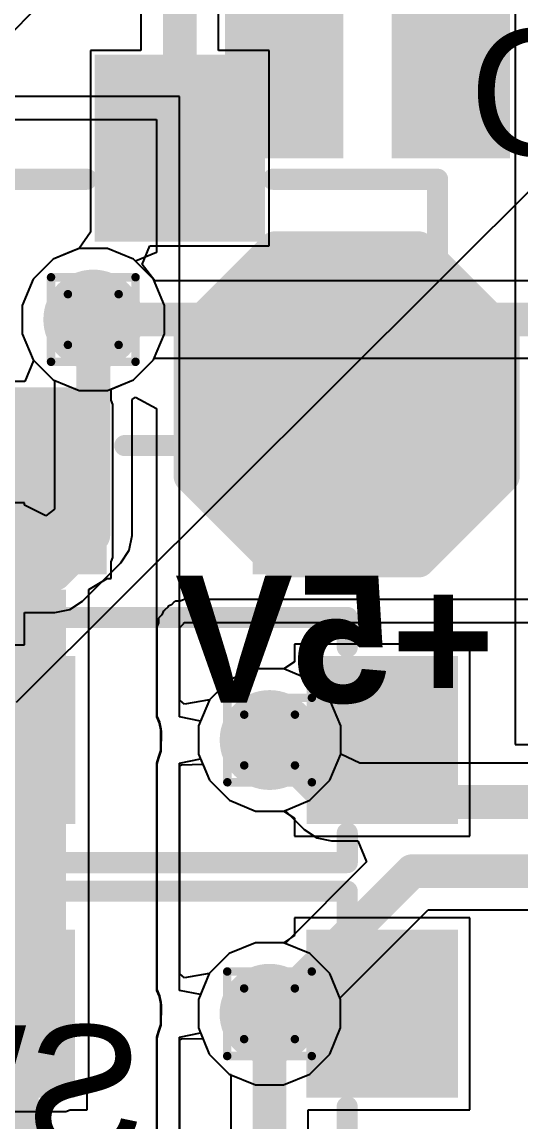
# Model space of a CAD drawing. Header units: inches. Extents: x -22 to 5433, y -13 to 5447.
# Drawn here: x -17.83 to -14.83, y 12.71 to 19.32 of the extents above; entities that cross this region are included whole.
import ezdxf

# ---------------------------------------------------------------- set-up
doc = ezdxf.new("R2010")
doc.units = ezdxf.units.IN
for name, color, linetype in [('Bottom Layer', 5, 'Continuous'), ('Bottom Overlay', 54, 'Continuous'), ('Bottom Paste', 16, 'Continuous'), ('Bottom Solder', 6, 'Continuous'), ('Drill Drawing', 1, 'Continuous'), ('Ground', 16, 'Continuous'), ('Power', 76, 'Continuous'), ('Top Layer', 1, 'Continuous'), ('Top Overlay', 2, 'Continuous'), ('Top Paste', 8, 'Continuous'), ('Top Solder', 216, 'Continuous'), ('Via Holes', 16, 'Continuous')]:
    doc.layers.add(name, color=color, linetype=linetype)
doc.styles.add('Arial', font='', dxfattribs={"height": 0.2})
doc.styles.add('Arial_Bold', font='', dxfattribs={"height": 0.2})
doc.styles.get('Arial').set_extended_font_data('Arial')
doc.styles.get('Arial_Bold').set_extended_font_data('Arial', bold=True)

msp = doc.modelspace()

# ---------------------------------------------------------------- hatches: boundary and pattern name
at = {"layer": 'Bottom Layer'}
for points in [[(-16.5054, 19.2979), (-15.9974, 19.2979), (-15.9974, 18.5989), (-16.5054, 18.5989)], [(-15.5044, 19.2979), (-14.9964, 19.2979), (-14.9964, 18.5989), (-15.5044, 18.5989)], [(-15.4953, 17.7812), (-16.2573, 17.7812), (-16.6383, 17.4002), (-16.6383, 16.6382), (-16.2573, 16.2572), (-15.4953, 16.2572), (-15.1143, 16.6382), (-15.1143, 17.4002)]]:
    msp.add_hatch(color=5, dxfattribs=at).paths.add_polyline_path(points)
h = msp.add_hatch(color=5, dxfattribs=at)
edge = h.paths.add_edge_path()
edge.add_arc((-17.399, 17.5291), 0.3, 0, 360)
h = msp.add_hatch(color=5, dxfattribs=at)
edge = h.paths.add_edge_path()
edge.add_arc((-16.3395, 15.0024), 0.3, 0, 360)
h = msp.add_hatch(color=5, dxfattribs=at)
edge = h.paths.add_edge_path()
edge.add_arc((-16.3402, 13.3574), 0.3, 0, 360)
at = {"layer": 'Bottom Paste'}
for points in [[(-16.5054, 19.2979), (-15.9974, 19.2979), (-15.9974, 18.5989), (-16.5054, 18.5989)], [(-15.5044, 19.2979), (-14.9964, 19.2979), (-14.9964, 18.5989), (-15.5044, 18.5989)], [(-15.4953, 17.7812), (-16.2573, 17.7812), (-16.6383, 17.4002), (-16.6383, 16.6382), (-16.2573, 16.2572), (-15.4953, 16.2572), (-15.1143, 16.6382), (-15.1143, 17.4002)]]:
    msp.add_hatch(color=16, dxfattribs=at).paths.add_polyline_path(points)
at = {"layer": 'Bottom Solder'}
for points in [[(-16.607, 19.3995), (-15.8958, 19.3995), (-15.8958, 18.4973), (-16.607, 18.4973)], [(-15.606, 19.3995), (-14.8948, 19.3995), (-14.8948, 18.4973), (-15.606, 18.4973)], [(-15.4445, 17.8828), (-16.3081, 17.8828), (-16.7399, 17.451), (-16.7399, 16.5874), (-16.3081, 16.1556), (-15.4445, 16.1556), (-15.0127, 16.5874), (-15.0127, 17.451)]]:
    msp.add_hatch(color=6, dxfattribs=at).paths.add_polyline_path(points)
at = {"layer": 'Ground'}
h = msp.add_hatch(color=16, dxfattribs=at)
edge = h.paths.add_edge_path()
edge.add_arc((-17.399, 17.5291), 0.3, 0, 360)
h = msp.add_hatch(color=16, dxfattribs=at)
edge = h.paths.add_edge_path()
edge.add_arc((-16.3395, 15.0024), 0.3, 0, 360)
h = msp.add_hatch(color=16, dxfattribs=at)
edge = h.paths.add_edge_path()
edge.add_arc((-16.3402, 13.3574), 0.3, 0, 360)
at = {"layer": 'Power'}
h = msp.add_hatch(color=76, dxfattribs=at)
edge = h.paths.add_edge_path()
edge.add_arc((-17.399, 17.5291), 0.3, 0, 360)
h = msp.add_hatch(color=76, dxfattribs=at)
edge = h.paths.add_edge_path()
edge.add_arc((-16.3395, 15.0024), 0.3, 0, 360)
h = msp.add_hatch(color=76, dxfattribs=at)
edge = h.paths.add_edge_path()
edge.add_arc((-16.3402, 13.3574), 0.3, 0, 360)
at = {"layer": 'Top Layer'}
for points in [[(-17.2895, 19.0192), (-16.4695, 19.0192), (-16.4695, 18.0992), (-17.2895, 18.0992)], [(-19.763, 16.0992), (-17.4195, 16.0992), (-17.4195, 17.0192), (-19.763, 17.0192)], [(-18.2395, 17.0192), (-17.4195, 17.0192), (-17.4195, 16.0992), (-18.2395, 16.0992)], [(-16.3395, 17.0192), (-15.5195, 17.0192), (-15.5195, 16.0992), (-16.3395, 16.0992)], [(-19.763, 15.0024), (-17.5632, 15.0024), (-17.5632, 15.9062), (-19.763, 15.9062)], [(-18.3625, 12.9074), (-17.5632, 12.9074), (-17.5632, 15.4524), (-18.3625, 15.4524)], [(-17.5625, 14.5524), (-18.3625, 14.5524), (-18.3625, 15.4524), (-17.5625, 15.4524)], [(-15.2625, 14.5524), (-16.0625, 14.5524), (-16.0625, 15.4524), (-15.2625, 15.4524)], [(-17.5632, 12.9074), (-18.3632, 12.9074), (-18.3632, 13.8074), (-17.5632, 13.8074)], [(-15.2632, 12.9074), (-16.0632, 12.9074), (-16.0632, 13.8074), (-15.2632, 13.8074)]]:
    msp.add_hatch(color=1, dxfattribs=at).paths.add_polyline_path(points)
h = msp.add_hatch(color=1, dxfattribs=at)
edge = h.paths.add_edge_path()
edge.add_arc((-17.399, 17.5291), 0.3, 0, 360)
h = msp.add_hatch(color=1, dxfattribs=at)
edge = h.paths.add_edge_path()
edge.add_arc((-16.3395, 15.0024), 0.3, 0, 360)
h = msp.add_hatch(color=1, dxfattribs=at)
edge = h.paths.add_edge_path()
edge.add_arc((-16.3402, 13.3574), 0.3, 0, 360)
at = {"layer": 'Top Overlay'}
for points in [[(-18.8195, 15.485), (-17.7273, 15.485), (-17.7273, 15.7898), (-18.8195, 15.7898)], [(-18.8195, 14.215), (-17.7273, 14.215), (-17.7273, 14.5198), (-18.8195, 14.5198)], [(-18.8195, 13.8388), (-17.7273, 13.8388), (-17.7273, 14.1436), (-18.8195, 14.1436)], [(-18.8195, 12.5688), (-17.7273, 12.5688), (-17.7273, 12.8736), (-18.8195, 12.8736)]]:
    msp.add_hatch(color=2, dxfattribs=at).paths.add_polyline_path(points)
at = {"layer": 'Top Paste'}
for points in [[(-17.2895, 19.0192), (-16.4695, 19.0192), (-16.4695, 18.0992), (-17.2895, 18.0992)], [(-18.2395, 17.0192), (-17.4195, 17.0192), (-17.4195, 16.0992), (-18.2395, 16.0992)], [(-16.3395, 17.0192), (-15.5195, 17.0192), (-15.5195, 16.0992), (-16.3395, 16.0992)], [(-17.5625, 14.5524), (-18.3625, 14.5524), (-18.3625, 15.4524), (-17.5625, 15.4524)], [(-15.2625, 14.5524), (-16.0625, 14.5524), (-16.0625, 15.4524), (-15.2625, 15.4524)], [(-17.5632, 12.9074), (-18.3632, 12.9074), (-18.3632, 13.8074), (-17.5632, 13.8074)], [(-15.2632, 12.9074), (-16.0632, 12.9074), (-16.0632, 13.8074), (-15.2632, 13.8074)]]:
    msp.add_hatch(color=8, dxfattribs=at).paths.add_polyline_path(points)
at = {"layer": 'Top Solder'}
for points in [[(-17.3911, 19.1208), (-16.3679, 19.1208), (-16.3679, 17.9976), (-17.3911, 17.9976)], [(-18.3411, 17.1208), (-17.3179, 17.1208), (-17.3179, 15.9976), (-18.3411, 15.9976)], [(-16.4411, 17.1208), (-15.4179, 17.1208), (-15.4179, 15.9976), (-16.4411, 15.9976)], [(-17.5075, 14.4974), (-18.4175, 14.4974), (-18.4175, 15.5074), (-17.5075, 15.5074)], [(-15.2075, 14.4974), (-16.1175, 14.4974), (-16.1175, 15.5074), (-15.2075, 15.5074)], [(-17.5082, 12.8524), (-18.4182, 12.8524), (-18.4182, 13.8624), (-17.5082, 13.8624)], [(-15.2082, 12.8524), (-16.1182, 12.8524), (-16.1182, 13.8624), (-15.2082, 13.8624)]]:
    msp.add_hatch(color=216, dxfattribs=at).paths.add_polyline_path(points)
at = {"layer": 'Via Holes'}
h = msp.add_hatch(color=7, dxfattribs=at)
edge = h.paths.add_edge_path()
edge.add_arc((-17.399, 17.5291), 0.15, 0, 360)
h = msp.add_hatch(color=7, dxfattribs=at)
edge = h.paths.add_edge_path()
edge.add_arc((-16.3395, 15.0024), 0.15, 0, 360)
h = msp.add_hatch(color=7, dxfattribs=at)
edge = h.paths.add_edge_path()
edge.add_arc((-16.3402, 13.3574), 0.15, 0, 360)

# ---------------------------------------------------------------- linework, layer by layer
at = {"layer": 'Bottom Layer'}
for p, q in [((-14.8649, 21.7644), (-14.8649, 14.9746)), ((-16.8816, 18.8688), (-21.0958, 18.8688)), ((-16.8816, 15.1414), (-16.8816, 18.8688)), ((-19.3615, 18.7314), (-17.0191, 18.7314)), ((-17.0191, 18.7314), (-17.0191, 17.9327)), ((-17.4839, 17.9561), (-17.6409, 17.8911)), ((-17.3141, 17.9561), (-17.4839, 17.9561)), ((-17.1571, 17.8911), (-17.3141, 17.9561)), ((-17.0191, 17.9327), (-17.1461, 17.8801)), ((-17.6409, 17.8911), (-17.761, 17.771)), ((-17.1461, 17.8801), (-17.1571, 17.8911)), ((-17.761, 17.771), (-17.826, 17.6141)), ((-17.826, 17.6141), (-17.826, 17.4442)), ((-17.826, 17.4442), (-17.761, 17.2873)), ((-17.761, 17.2873), (-17.6409, 17.1672)), ((-17.6409, 17.1672), (-17.6321, 17.1635)), ((-17.6321, 17.1635), (-17.6321, 16.3894)), ((-17.1659, 17.049), (-17.1461, 17.0622)), ((-17.1461, 17.0622), (-17.0191, 16.9944)), ((-17.1659, 16.2322), (-17.1659, 17.049)), ((-17.0191, 16.9944), (-17.0191, 15.1414)), ((-17.8117, 16.4287), (-19.8657, 16.4287)), ((-17.8117, 16.4135), (-17.8117, 16.4287)), ((-17.6847, 16.35), (-17.8117, 16.4135)), ((-17.6321, 16.3894), (-17.6847, 16.35)), ((-17.1837, 16.1431), (-17.1659, 16.2322)), ((-17.2342, 16.0674), (-17.1837, 16.1431)), ((-17.4648, 15.8369), (-17.2342, 16.0674)), ((-17.5404, 15.7863), (-17.4648, 15.8369)), ((-17.8117, 15.5747), (-17.8117, 15.7686)), ((-17.8117, 15.7686), (-17.6296, 15.7686)), ((-17.6296, 15.7686), (-17.5404, 15.7863)), ((-19.8657, 15.5747), (-17.8117, 15.5747)), ((-16.4245, 15.4294), (-16.5814, 15.3644)), ((-16.2546, 15.4294), (-16.4245, 15.4294)), ((-16.0977, 15.3644), (-16.2546, 15.4294)), ((-16.5814, 15.3644), (-16.7015, 15.2443)), ((-15.9775, 15.2443), (-16.0977, 15.3644)), ((-16.7015, 15.2443), (-16.7546, 15.1162)), ((-15.9125, 15.0874), (-15.9775, 15.2443)), ((-17.0191, 15.1414), (-17.0037, 15.1044)), ((-16.7546, 15.1162), (-16.8816, 15.1414)), ((-17.0037, 15.1044), (-16.9959, 15.0651)), ((-15.9125, 14.9175), (-15.9125, 15.0874)), ((-16.9959, 15.0651), (-16.9957, 15.064)), ((-16.9957, 15.0578), (-16.9959, 14.9398)), ((-16.9957, 15.064), (-16.9957, 15.0578)), ((-16.9959, 14.9398), (-17.0087, 14.8978)), ((-14.8649, 14.9746), (-12.9728, 14.9746)), ((-17.0087, 14.8978), (-17.0191, 14.8634)), ((-16.8816, 14.8634), (-16.7546, 14.8887)), ((-16.7546, 14.8887), (-16.7015, 14.7606)), ((-15.9775, 14.7606), (-15.9125, 14.9175)), ((-17.0191, 14.8634), (-17.0191, 14.8243)), ((-17.0191, 14.8243), (-17.0191, 13.498)), ((-16.8816, 13.498), (-16.8816, 14.8634)), ((-16.7015, 14.7606), (-16.5814, 14.6404)), ((-16.0977, 14.6404), (-15.9775, 14.7606)), ((-16.5814, 14.6404), (-16.4245, 14.5754)), ((-16.2546, 14.5754), (-16.0977, 14.6404)), ((-16.4245, 14.5754), (-16.2546, 14.5754)), ((-16.4251, 13.7844), (-16.5821, 13.7194)), ((-16.2553, 13.7844), (-16.4251, 13.7844)), ((-16.0983, 13.7194), (-16.2553, 13.7844)), ((-16.5821, 13.7194), (-16.7022, 13.5993)), ((-15.9782, 13.5993), (-16.0983, 13.7194)), ((-16.7022, 13.5993), (-16.7546, 13.4727)), ((-15.9132, 13.4423), (-15.9782, 13.5993)), ((-17.0191, 13.498), (-17.0037, 13.4609)), ((-16.7546, 13.4727), (-16.8816, 13.498)), ((-17.0037, 13.4609), (-16.9959, 13.4216)), ((-16.9959, 13.4216), (-16.9942, 13.4109)), ((-15.9132, 13.2724), (-15.9132, 13.4423)), ((-16.9942, 13.4109), (-16.9959, 13.2931)), ((-16.9959, 13.2931), (-17.0086, 13.2513)), ((-17.0086, 13.2513), (-17.0191, 13.2168)), ((-16.8816, 13.2168), (-16.7546, 13.242)), ((-16.7546, 13.242), (-16.7022, 13.1155)), ((-15.9782, 13.1155), (-15.9132, 13.2724)), ((-17.0191, 13.2168), (-17.0191, 13.1776)), ((-17.0191, 13.1776), (-17.0191, 12.5885)), ((-16.8816, 12.5885), (-16.8816, 13.2168)), ((-16.7022, 13.1155), (-16.5821, 12.9954)), ((-16.0983, 12.9954), (-15.9782, 13.1155)), ((-16.5821, 12.9954), (-16.4251, 12.9304)), ((-16.2553, 12.9304), (-16.0983, 12.9954)), ((-16.4251, 12.9304), (-16.2553, 12.9304))]:
    msp.add_line(p, q, dxfattribs=at)
for points in [[(-17.399, 16.2322, 0.2032, 0.2032, 0), (-17.399, 17.5291, 0.2032, 0.2032, 0)], [(-17.6296, 16.0017, 0.2032, 0.2032, 0), (-17.399, 16.2322, 0.2032, 0.2032, 0)], [(-18.8387, 16.0017, 0.2032, 0.2032, 0), (-17.6296, 16.0017, 0.2032, 0.2032, 0)]]:
    msp.add_lwpolyline(points, format="xyseb", dxfattribs=at)
for points in [[(-17.4498, 17.5291, 0.1016, 0.1016, 1), (-17.3482, 17.5291, 0.1016, 0.1016, 1)], [(-17.4498, 16.2322, 0.1016, 0.1016, 1), (-17.3482, 16.2322, 0.1016, 0.1016, 1)], [(-17.4498, 16.2322, 0.1016, 0.1016, 1), (-17.3482, 16.2322, 0.1016, 0.1016, 1)], [(-17.6804, 16.0017, 0.1016, 0.1016, 1), (-17.5788, 16.0017, 0.1016, 0.1016, 1)], [(-17.6804, 16.0017, 0.1016, 0.1016, 1), (-17.5788, 16.0017, 0.1016, 0.1016, 1)]]:
    msp.add_lwpolyline(points, format="xyseb", close=True, dxfattribs=at)
at = {"layer": 'Bottom Overlay'}
for points in [[(-16.8161, 17.451, 0.2, 0.2, 0), (-16.3081, 17.959, 0.2, 0.2, 0)], [(-16.3081, 17.959, 0.2, 0.2, 0), (-15.4445, 17.959, 0.2, 0.2, 0)], [(-15.4445, 17.959, 0.2, 0.2, 0), (-14.9365, 17.451, 0.2, 0.2, 0)], [(-16.8161, 16.5874, 0.2, 0.2, 0), (-16.8161, 17.451, 0.2, 0.2, 0)], [(-14.9365, 16.5874, 0.2, 0.2, 0), (-14.9365, 17.451, 0.2, 0.2, 0)], [(-16.8161, 16.5874, 0.2, 0.2, 0), (-16.3081, 16.0794, 0.2, 0.2, 0)], [(-15.4445, 16.0794, 0.2, 0.2, 0), (-14.9365, 16.5874, 0.2, 0.2, 0)], [(-16.3081, 16.0794, 0.2, 0.2, 0), (-15.4445, 16.0794, 0.2, 0.2, 0)]]:
    msp.add_lwpolyline(points, format="xyseb", dxfattribs=at)
for points in [[(-16.3581, 17.959, 0.1, 0.1, 1), (-16.2581, 17.959, 0.1, 0.1, 1)], [(-16.3581, 17.959, 0.1, 0.1, 1), (-16.2581, 17.959, 0.1, 0.1, 1)], [(-15.4945, 17.959, 0.1, 0.1, 1), (-15.3945, 17.959, 0.1, 0.1, 1)], [(-15.4945, 17.959, 0.1, 0.1, 1), (-15.3945, 17.959, 0.1, 0.1, 1)], [(-16.8661, 17.451, 0.1, 0.1, 1), (-16.7661, 17.451, 0.1, 0.1, 1)], [(-16.8661, 17.451, 0.1, 0.1, 1), (-16.7661, 17.451, 0.1, 0.1, 1)], [(-14.9865, 17.451, 0.1, 0.1, 1), (-14.8865, 17.451, 0.1, 0.1, 1)], [(-14.9865, 17.451, 0.1, 0.1, 1), (-14.8865, 17.451, 0.1, 0.1, 1)], [(-16.8661, 16.5874, 0.1, 0.1, 1), (-16.7661, 16.5874, 0.1, 0.1, 1)], [(-16.8661, 16.5874, 0.1, 0.1, 1), (-16.7661, 16.5874, 0.1, 0.1, 1)], [(-14.9865, 16.5874, 0.1, 0.1, 1), (-14.8865, 16.5874, 0.1, 0.1, 1)], [(-14.9865, 16.5874, 0.1, 0.1, 1), (-14.8865, 16.5874, 0.1, 0.1, 1)], [(-16.3581, 16.0794, 0.1, 0.1, 1), (-16.2581, 16.0794, 0.1, 0.1, 1)], [(-16.3581, 16.0794, 0.1, 0.1, 1), (-16.2581, 16.0794, 0.1, 0.1, 1)], [(-15.4945, 16.0794, 0.1, 0.1, 1), (-15.3945, 16.0794, 0.1, 0.1, 1)], [(-15.4945, 16.0794, 0.1, 0.1, 1), (-15.3945, 16.0794, 0.1, 0.1, 1)]]:
    msp.add_lwpolyline(points, format="xyseb", close=True, dxfattribs=at)
at = {"layer": 'Bottom Solder'}
for p in [(-19.4386, 17.7117), (-17.861, 15.2294)]:
    msp.add_line(p, (5432.8521, 5447.4931), dxfattribs=at)
at = {"layer": 'Drill Drawing'}
for points in [[(-17.653, 17.7831, 0.0508, 0.0508, 0), (-17.145, 17.7831, 0.0508, 0.0508, 0)], [(-17.653, 17.2751, 0.0508, 0.0508, 0), (-17.653, 17.7831, 0.0508, 0.0508, 0)], [(-17.145, 17.2751, 0.0508, 0.0508, 0), (-17.145, 17.7831, 0.0508, 0.0508, 0)], [(-17.5514, 17.6815, 0.0508, 0.0508, 0), (-17.2466, 17.6815, 0.0508, 0.0508, 0)], [(-17.5514, 17.3767, 0.0508, 0.0508, 0), (-17.5514, 17.6815, 0.0508, 0.0508, 0)], [(-17.2466, 17.3767, 0.0508, 0.0508, 0), (-17.2466, 17.6815, 0.0508, 0.0508, 0)], [(-17.5514, 17.3767, 0.0508, 0.0508, 0), (-17.2466, 17.3767, 0.0508, 0.0508, 0)], [(-17.653, 17.2751, 0.0508, 0.0508, 0), (-17.145, 17.2751, 0.0508, 0.0508, 0)], [(-16.5935, 15.2564, 0.0508, 0.0508, 0), (-16.0855, 15.2564, 0.0508, 0.0508, 0)], [(-16.5935, 14.7484, 0.0508, 0.0508, 0), (-16.5935, 15.2564, 0.0508, 0.0508, 0)], [(-16.0855, 14.7484, 0.0508, 0.0508, 0), (-16.0855, 15.2564, 0.0508, 0.0508, 0)], [(-16.4919, 15.1548, 0.0508, 0.0508, 0), (-16.1871, 15.1548, 0.0508, 0.0508, 0)], [(-16.4919, 14.85, 0.0508, 0.0508, 0), (-16.4919, 15.1548, 0.0508, 0.0508, 0)], [(-16.1871, 14.85, 0.0508, 0.0508, 0), (-16.1871, 15.1548, 0.0508, 0.0508, 0)], [(-16.4919, 14.85, 0.0508, 0.0508, 0), (-16.1871, 14.85, 0.0508, 0.0508, 0)], [(-16.5935, 14.7484, 0.0508, 0.0508, 0), (-16.0855, 14.7484, 0.0508, 0.0508, 0)], [(-16.5942, 13.6114, 0.0508, 0.0508, 0), (-16.0862, 13.6114, 0.0508, 0.0508, 0)], [(-16.5942, 13.1034, 0.0508, 0.0508, 0), (-16.5942, 13.6114, 0.0508, 0.0508, 0)], [(-16.0862, 13.1034, 0.0508, 0.0508, 0), (-16.0862, 13.6114, 0.0508, 0.0508, 0)], [(-16.4926, 13.5098, 0.0508, 0.0508, 0), (-16.1878, 13.5098, 0.0508, 0.0508, 0)], [(-16.4926, 13.205, 0.0508, 0.0508, 0), (-16.4926, 13.5098, 0.0508, 0.0508, 0)], [(-16.1878, 13.205, 0.0508, 0.0508, 0), (-16.1878, 13.5098, 0.0508, 0.0508, 0)], [(-16.4926, 13.205, 0.0508, 0.0508, 0), (-16.1878, 13.205, 0.0508, 0.0508, 0)], [(-16.5942, 13.1034, 0.0508, 0.0508, 0), (-16.0862, 13.1034, 0.0508, 0.0508, 0)]]:
    msp.add_lwpolyline(points, format="xyseb", dxfattribs=at)
for points in [[(-17.6657, 17.7831, 0.0254, 0.0254, 1), (-17.6403, 17.7831, 0.0254, 0.0254, 1)], [(-17.6657, 17.7831, 0.0254, 0.0254, 1), (-17.6403, 17.7831, 0.0254, 0.0254, 1)], [(-17.1577, 17.7831, 0.0254, 0.0254, 1), (-17.1323, 17.7831, 0.0254, 0.0254, 1)], [(-17.1577, 17.7831, 0.0254, 0.0254, 1), (-17.1323, 17.7831, 0.0254, 0.0254, 1)], [(-17.5641, 17.6815, 0.0254, 0.0254, 1), (-17.5387, 17.6815, 0.0254, 0.0254, 1)], [(-17.5641, 17.6815, 0.0254, 0.0254, 1), (-17.5387, 17.6815, 0.0254, 0.0254, 1)], [(-17.2593, 17.6815, 0.0254, 0.0254, 1), (-17.2339, 17.6815, 0.0254, 0.0254, 1)], [(-17.2593, 17.6815, 0.0254, 0.0254, 1), (-17.2339, 17.6815, 0.0254, 0.0254, 1)], [(-17.5641, 17.3767, 0.0254, 0.0254, 1), (-17.5387, 17.3767, 0.0254, 0.0254, 1)], [(-17.5641, 17.3767, 0.0254, 0.0254, 1), (-17.5387, 17.3767, 0.0254, 0.0254, 1)], [(-17.2593, 17.3767, 0.0254, 0.0254, 1), (-17.2339, 17.3767, 0.0254, 0.0254, 1)], [(-17.2593, 17.3767, 0.0254, 0.0254, 1), (-17.2339, 17.3767, 0.0254, 0.0254, 1)], [(-17.6657, 17.2751, 0.0254, 0.0254, 1), (-17.6403, 17.2751, 0.0254, 0.0254, 1)], [(-17.6657, 17.2751, 0.0254, 0.0254, 1), (-17.6403, 17.2751, 0.0254, 0.0254, 1)], [(-17.1577, 17.2751, 0.0254, 0.0254, 1), (-17.1323, 17.2751, 0.0254, 0.0254, 1)], [(-17.1577, 17.2751, 0.0254, 0.0254, 1), (-17.1323, 17.2751, 0.0254, 0.0254, 1)], [(-16.6062, 15.2564, 0.0254, 0.0254, 1), (-16.5808, 15.2564, 0.0254, 0.0254, 1)], [(-16.6062, 15.2564, 0.0254, 0.0254, 1), (-16.5808, 15.2564, 0.0254, 0.0254, 1)], [(-16.0982, 15.2564, 0.0254, 0.0254, 1), (-16.0728, 15.2564, 0.0254, 0.0254, 1)], [(-16.0982, 15.2564, 0.0254, 0.0254, 1), (-16.0728, 15.2564, 0.0254, 0.0254, 1)], [(-16.5046, 15.1548, 0.0254, 0.0254, 1), (-16.4792, 15.1548, 0.0254, 0.0254, 1)], [(-16.5046, 15.1548, 0.0254, 0.0254, 1), (-16.4792, 15.1548, 0.0254, 0.0254, 1)], [(-16.1998, 15.1548, 0.0254, 0.0254, 1), (-16.1744, 15.1548, 0.0254, 0.0254, 1)], [(-16.1998, 15.1548, 0.0254, 0.0254, 1), (-16.1744, 15.1548, 0.0254, 0.0254, 1)], [(-16.5046, 14.85, 0.0254, 0.0254, 1), (-16.4792, 14.85, 0.0254, 0.0254, 1)], [(-16.5046, 14.85, 0.0254, 0.0254, 1), (-16.4792, 14.85, 0.0254, 0.0254, 1)], [(-16.1998, 14.85, 0.0254, 0.0254, 1), (-16.1744, 14.85, 0.0254, 0.0254, 1)], [(-16.1998, 14.85, 0.0254, 0.0254, 1), (-16.1744, 14.85, 0.0254, 0.0254, 1)], [(-16.6062, 14.7484, 0.0254, 0.0254, 1), (-16.5808, 14.7484, 0.0254, 0.0254, 1)], [(-16.6062, 14.7484, 0.0254, 0.0254, 1), (-16.5808, 14.7484, 0.0254, 0.0254, 1)], [(-16.0982, 14.7484, 0.0254, 0.0254, 1), (-16.0728, 14.7484, 0.0254, 0.0254, 1)], [(-16.0982, 14.7484, 0.0254, 0.0254, 1), (-16.0728, 14.7484, 0.0254, 0.0254, 1)], [(-16.6069, 13.6114, 0.0254, 0.0254, 1), (-16.5815, 13.6114, 0.0254, 0.0254, 1)], [(-16.6069, 13.6114, 0.0254, 0.0254, 1), (-16.5815, 13.6114, 0.0254, 0.0254, 1)], [(-16.0989, 13.6114, 0.0254, 0.0254, 1), (-16.0735, 13.6114, 0.0254, 0.0254, 1)], [(-16.0989, 13.6114, 0.0254, 0.0254, 1), (-16.0735, 13.6114, 0.0254, 0.0254, 1)], [(-16.5053, 13.5098, 0.0254, 0.0254, 1), (-16.4799, 13.5098, 0.0254, 0.0254, 1)], [(-16.5053, 13.5098, 0.0254, 0.0254, 1), (-16.4799, 13.5098, 0.0254, 0.0254, 1)], [(-16.2005, 13.5098, 0.0254, 0.0254, 1), (-16.1751, 13.5098, 0.0254, 0.0254, 1)], [(-16.2005, 13.5098, 0.0254, 0.0254, 1), (-16.1751, 13.5098, 0.0254, 0.0254, 1)], [(-16.5053, 13.205, 0.0254, 0.0254, 1), (-16.4799, 13.205, 0.0254, 0.0254, 1)], [(-16.5053, 13.205, 0.0254, 0.0254, 1), (-16.4799, 13.205, 0.0254, 0.0254, 1)], [(-16.2005, 13.205, 0.0254, 0.0254, 1), (-16.1751, 13.205, 0.0254, 0.0254, 1)], [(-16.2005, 13.205, 0.0254, 0.0254, 1), (-16.1751, 13.205, 0.0254, 0.0254, 1)], [(-16.6069, 13.1034, 0.0254, 0.0254, 1), (-16.5815, 13.1034, 0.0254, 0.0254, 1)], [(-16.6069, 13.1034, 0.0254, 0.0254, 1), (-16.5815, 13.1034, 0.0254, 0.0254, 1)], [(-16.0989, 13.1034, 0.0254, 0.0254, 1), (-16.0735, 13.1034, 0.0254, 0.0254, 1)], [(-16.0989, 13.1034, 0.0254, 0.0254, 1), (-16.0735, 13.1034, 0.0254, 0.0254, 1)]]:
    msp.add_lwpolyline(points, format="xyseb", close=True, dxfattribs=at)
at = {"layer": 'Ground'}
for p, q in [((-17.4839, 17.9561), (-17.6409, 17.8911)), ((-17.3141, 17.9561), (-17.4839, 17.9561)), ((-17.1571, 17.8911), (-17.3141, 17.9561)), ((-17.6409, 17.8911), (-17.761, 17.771)), ((-17.037, 17.771), (-17.1571, 17.8911)), ((-17.761, 17.771), (-17.826, 17.6141)), ((-16.972, 17.6141), (-17.037, 17.771)), ((-17.826, 17.6141), (-17.826, 17.4442)), ((-16.972, 17.4442), (-16.972, 17.6141)), ((-17.826, 17.4442), (-17.761, 17.2873)), ((-17.037, 17.2873), (-16.972, 17.4442)), ((-17.761, 17.2873), (-17.6409, 17.1672)), ((-17.1571, 17.1672), (-17.037, 17.2873)), ((-17.6409, 17.1672), (-17.4839, 17.1022)), ((-17.3141, 17.1022), (-17.1571, 17.1672)), ((-17.4839, 17.1022), (-17.3141, 17.1022)), ((-16.4245, 15.4294), (-16.5814, 15.3644)), ((-16.2546, 15.4294), (-16.4245, 15.4294)), ((-16.0977, 15.3644), (-16.2546, 15.4294)), ((-16.5814, 15.3644), (-16.7015, 15.2443)), ((-15.9775, 15.2443), (-16.0977, 15.3644)), ((-16.7015, 15.2443), (-16.7665, 15.0874)), ((-15.9125, 15.0874), (-15.9775, 15.2443)), ((-16.7665, 15.0874), (-16.7665, 14.9175)), ((-15.9125, 14.9175), (-15.9125, 15.0874)), ((-16.7665, 14.9175), (-16.7015, 14.7606)), ((-15.7974, 14.8635), (-15.9125, 14.9175)), ((-11.3675, 14.8635), (-15.7974, 14.8635)), ((-16.7015, 14.7606), (-16.5814, 14.6404)), ((-16.5814, 14.6404), (-16.4245, 14.5754)), ((-16.4245, 14.5754), (-16.2546, 14.5754)), ((-16.2546, 14.5754), (-16.2458, 14.5791)), ((-16.2458, 14.5791), (-16.1323, 14.4656)), ((-16.1323, 14.4656), (-16.0567, 14.4151)), ((-16.0567, 14.4151), (-15.9675, 14.3973)), ((-15.9675, 14.3973), (-15.8095, 14.3973)), ((-15.8095, 14.3973), (-15.7569, 14.2703)), ((-15.7569, 14.2703), (-16.2465, 13.7807)), ((-15.9168, 13.4511), (-15.3869, 13.9811)), ((-15.3869, 13.9811), (-10.673, 13.9811)), ((-16.4251, 13.7844), (-16.5821, 13.7194)), ((-16.2553, 13.7844), (-16.4251, 13.7844)), ((-16.2465, 13.7807), (-16.2553, 13.7844)), ((-16.5821, 13.7194), (-16.7022, 13.5993)), ((-16.7022, 13.5993), (-16.7672, 13.4423)), ((-16.7672, 13.4423), (-16.7672, 13.2724)), ((-15.9132, 13.4423), (-15.9168, 13.4511)), ((-15.9132, 13.2724), (-15.9132, 13.4423)), ((-16.7672, 13.2724), (-16.7022, 13.1155)), ((-15.9782, 13.1155), (-15.9132, 13.2724)), ((-16.7022, 13.1155), (-16.5821, 12.9954)), ((-16.0983, 12.9954), (-15.9782, 13.1155)), ((-16.5821, 12.9954), (-16.4251, 12.9304)), ((-16.2553, 12.9304), (-16.0983, 12.9954)), ((-16.4251, 12.9304), (-16.2553, 12.9304))]:
    msp.add_line(p, q, dxfattribs=at)
for points in [[(-16.3395, 15.0024, 0.2032, 0.2032, 0), (-15.9675, 14.6304, 0.2032, 0.2032, 0)], [(-15.9675, 14.6304, 0.2032, 0.2032, 0), (-11.2709, 14.6304, 0.2032, 0.2032, 0)], [(-16.3402, 13.3574, 0.2032, 0.2032, 0), (-15.4834, 14.2141, 0.2032, 0.2032, 0)], [(-15.4834, 14.2141, 0.2032, 0.2032, 0), (-10.673, 14.2141, 0.2032, 0.2032, 0)]]:
    msp.add_lwpolyline(points, format="xyseb", dxfattribs=at)
for points in [[(-16.3903, 15.0024, 0.1016, 0.1016, 1), (-16.2887, 15.0024, 0.1016, 0.1016, 1)], [(-16.0183, 14.6304, 0.1016, 0.1016, 1), (-15.9167, 14.6304, 0.1016, 0.1016, 1)], [(-16.0183, 14.6304, 0.1016, 0.1016, 1), (-15.9167, 14.6304, 0.1016, 0.1016, 1)], [(-15.5342, 14.2141, 0.1016, 0.1016, 1), (-15.4326, 14.2141, 0.1016, 0.1016, 1)], [(-15.5342, 14.2141, 0.1016, 0.1016, 1), (-15.4326, 14.2141, 0.1016, 0.1016, 1)], [(-16.391, 13.3574, 0.1016, 0.1016, 1), (-16.2894, 13.3574, 0.1016, 0.1016, 1)]]:
    msp.add_lwpolyline(points, format="xyseb", close=True, dxfattribs=at)
at = {"layer": 'Power'}
for p, q in [((-17.4839, 17.9561), (-17.6409, 17.8911)), ((-17.3141, 17.9561), (-17.4839, 17.9561)), ((-17.1571, 17.8911), (-17.3141, 17.9561)), ((-17.6409, 17.8911), (-17.761, 17.771)), ((-17.037, 17.771), (-17.1571, 17.8911)), ((-17.761, 17.771), (-17.826, 17.6141)), ((-16.972, 17.6141), (-17.037, 17.771)), ((-17.826, 17.6141), (-17.826, 17.4442)), ((-16.972, 17.4442), (-16.972, 17.6141)), ((-17.826, 17.4442), (-17.761, 17.2873)), ((-17.037, 17.2873), (-16.972, 17.4442)), ((-17.761, 17.2873), (-17.6409, 17.1672)), ((-17.1571, 17.1672), (-17.037, 17.2873)), ((-17.6409, 17.1672), (-17.4839, 17.1022)), ((-17.3141, 17.1022), (-17.1571, 17.1672)), ((-17.4839, 17.1022), (-17.3141, 17.1022)), ((-16.9518, 15.8009), (-16.9708, 15.7819)), ((-16.9494, 15.8068), (-16.9518, 15.8009)), ((-16.9285, 15.8154), (-16.9494, 15.8068)), ((-16.9137, 15.8325), (-16.9285, 15.8154)), ((-16.9085, 15.8329), (-16.9137, 15.8325)), ((-16.9137, 15.8325), (-16.9137, 15.8325)), ((-16.9048, 15.8366), (-16.9085, 15.8329)), ((-16.8775, 15.8366), (-16.9048, 15.8366)), ((-16.8522, 15.847), (-16.8775, 15.8366)), ((-13.5359, 15.847), (-16.8522, 15.847)), ((-16.9872, 15.7542), (-17.0065, 15.7348)), ((-17.0065, 15.7348), (-17.0065, 15.7075)), ((-16.9767, 15.7794), (-16.9872, 15.7542)), ((-16.9708, 15.7819), (-16.9767, 15.7794)), ((-16.9708, 15.7819), (-16.9708, 15.7819)), ((-17.0065, 15.7075), (-17.017, 15.6822)), ((-17.017, 15.6822), (-17.017, 15.1464)), ((-16.8795, 15.6822), (-16.8736, 15.6847)), ((-16.8795, 15.2414), (-16.8795, 15.6822)), ((-16.8795, 15.6822), (-16.8795, 15.6822)), ((-16.8795, 15.6822), (-16.8795, 15.6822)), ((-16.8736, 15.6847), (-16.8547, 15.7036)), ((-16.8736, 15.6847), (-16.8736, 15.6847)), ((-16.8736, 15.6847), (-16.8736, 15.6847)), ((-16.8736, 15.6847), (-16.8736, 15.6847)), ((-16.8547, 15.7036), (-16.8522, 15.7096)), ((-16.8522, 15.7096), (-16.8522, 15.7096)), ((-16.8522, 15.7096), (-13.1885, 15.7096)), ((-16.4245, 15.4294), (-16.5814, 15.3644)), ((-16.2546, 15.4294), (-16.4245, 15.4294)), ((-16.0977, 15.3644), (-16.2546, 15.4294)), ((-16.5814, 15.3644), (-16.7015, 15.2443)), ((-15.9775, 15.2443), (-16.0977, 15.3644)), ((-16.85, 15.2177), (-16.8795, 15.2414)), ((-16.7015, 15.2443), (-16.85, 15.2177)), ((-15.9125, 15.0874), (-15.9775, 15.2443)), ((-17.017, 15.1464), (-17.0017, 15.1094)), ((-17.0017, 15.1094), (-16.9938, 15.0701)), ((-15.9125, 14.9175), (-15.9125, 15.0874)), ((-16.9938, 15.0701), (-16.9912, 15.0524)), ((-16.9912, 15.0524), (-16.9938, 14.9348)), ((-17.0064, 14.8933), (-17.017, 14.8584)), ((-16.9938, 14.9348), (-17.0064, 14.8933)), ((-15.9775, 14.7606), (-15.9125, 14.9175)), ((-17.017, 14.8584), (-17.017, 14.8191)), ((-17.017, 14.8191), (-17.017, 13.503)), ((-16.8795, 14.8381), (-16.876, 14.8498)), ((-16.8795, 13.598), (-16.8795, 14.8381)), ((-16.876, 14.8498), (-16.8687, 14.8535)), ((-16.8687, 14.8535), (-16.7412, 14.8564)), ((-16.7412, 14.8564), (-16.7015, 14.7606)), ((-16.7015, 14.7606), (-16.5814, 14.6404)), ((-16.0977, 14.6404), (-15.9775, 14.7606)), ((-16.5814, 14.6404), (-16.4245, 14.5754)), ((-16.2546, 14.5754), (-16.0977, 14.6404)), ((-16.4245, 14.5754), (-16.2546, 14.5754)), ((-16.4251, 13.7844), (-16.5821, 13.7194)), ((-16.2553, 13.7844), (-16.4251, 13.7844)), ((-16.0983, 13.7194), (-16.2553, 13.7844)), ((-16.5821, 13.7194), (-16.7022, 13.5993)), ((-15.9782, 13.5993), (-16.0983, 13.7194)), ((-16.85, 13.5743), (-16.8795, 13.598)), ((-16.7022, 13.5993), (-16.85, 13.5743)), ((-15.9132, 13.4423), (-15.9782, 13.5993)), ((-17.017, 13.503), (-17.0017, 13.4659)), ((-17.0017, 13.4659), (-16.9938, 13.4266)), ((-16.9938, 13.4266), (-16.9908, 13.4056)), ((-15.9132, 13.2724), (-15.9132, 13.4423)), ((-16.9908, 13.4056), (-16.9938, 13.2881)), ((-16.9938, 13.2881), (-17.0064, 13.2467)), ((-17.0064, 13.2467), (-17.017, 13.2118)), ((-15.9782, 13.1155), (-15.9132, 13.2724)), ((-17.017, 13.2118), (-17.017, 13.1723)), ((-17.017, 13.1723), (-17.017, 6.1708)), ((-16.8795, 13.1914), (-16.876, 13.2032)), ((-16.8795, 9.5436), (-16.8795, 13.1914)), ((-16.876, 13.2032), (-16.8684, 13.207)), ((-16.8684, 13.207), (-16.7412, 13.2098)), ((-16.7412, 13.2098), (-16.7022, 13.1155)), ((-16.7022, 13.1155), (-16.5821, 12.9954)), ((-16.0983, 12.9954), (-15.9782, 13.1155)), ((-16.5821, 12.9954), (-16.4251, 12.9304)), ((-16.2553, 12.9304), (-16.0983, 12.9954)), ((-16.4251, 12.9304), (-16.2553, 12.9304))]:
    msp.add_line(p, q, dxfattribs=at)
at = {"layer": 'Top Layer'}
for p, q in [((-17.1126, 20.217), (-17.1126, 19.1462)), ((-16.6465, 19.1462), (-16.6465, 20.1205)), ((-17.1126, 19.1462), (-17.4165, 19.1462)), ((-17.4165, 19.1462), (-17.4165, 18.0547)), ((-16.3425, 19.1462), (-16.6465, 19.1462)), ((-16.3425, 17.9722), (-16.3425, 19.1462)), ((-17.4165, 18.0547), (-17.4839, 17.9562)), ((-17.5291, 17.9374), (-17.6409, 17.8911)), ((-17.4839, 17.9562), (-17.5291, 17.9374)), ((-17.1053, 17.8594), (-17.0586, 17.9722)), ((-17.0586, 17.9722), (-16.3425, 17.9722)), ((-17.6409, 17.8911), (-17.761, 17.771)), ((-17.0282, 17.7622), (-17.1053, 17.8594)), ((-17.761, 17.771), (-17.826, 17.6141)), ((-14.2158, 17.7622), (-17.0282, 17.7622)), ((-17.826, 17.6141), (-17.826, 17.4442)), ((-17.826, 17.4442), (-17.761, 17.2873)), ((-17.7574, 17.2837), (-17.81, 17.1567)), ((-17.761, 17.2873), (-17.7574, 17.2837)), ((-17.1571, 17.1672), (-17.037, 17.2873)), ((-17.037, 17.2873), (-17.0334, 17.2961)), ((-17.0334, 17.2961), (-14.1193, 17.2961)), ((-17.81, 17.1567), (-19.763, 17.1567)), ((-17.2925, 17.1111), (-17.1571, 17.1672)), ((-17.2925, 17.0445), (-17.2925, 17.1111)), ((-17.2821, 17.0192), (-17.2925, 17.0445)), ((-17.2821, 16.0992), (-17.2821, 17.0192)), ((-17.2925, 16.0739), (-17.2821, 16.0992)), ((-17.2925, 15.9722), (-17.2925, 16.0739)), ((-17.4257, 15.9062), (-17.3156, 15.9722)), ((-17.3156, 15.9722), (-17.2925, 15.9722)), ((-17.4257, 15.4524), (-17.4257, 15.9062)), ((-15.1355, 15.5794), (-16.1895, 15.5794)), ((-16.1895, 15.5794), (-16.1895, 15.4729)), ((-15.1355, 14.4254), (-15.1355, 15.5794)), ((-16.1895, 15.4729), (-16.2546, 15.4294)), ((-17.4257, 12.9074), (-17.4257, 15.4524)), ((-16.4245, 15.4294), (-16.5814, 15.3644)), ((-16.2546, 15.4294), (-16.4245, 15.4294)), ((-16.5814, 15.3644), (-16.7015, 15.2443)), ((-16.7015, 15.2443), (-16.7665, 15.0874)), ((-16.7665, 15.0874), (-16.7665, 14.9175)), ((-16.7665, 14.9175), (-16.7015, 14.7606)), ((-16.7015, 14.7606), (-16.5814, 14.6404)), ((-16.5814, 14.6404), (-16.4245, 14.5754)), ((-16.4245, 14.5754), (-16.2546, 14.5754)), ((-16.2546, 14.5754), (-16.1895, 14.532)), ((-16.1895, 14.532), (-16.1895, 14.4254)), ((-16.1895, 14.4254), (-15.1355, 14.4254)), ((-15.1362, 13.9344), (-16.1902, 13.9344)), ((-16.1902, 13.9344), (-16.1902, 13.8279)), ((-15.1362, 12.7804), (-15.1362, 13.9344)), ((-16.1902, 13.8279), (-16.2553, 13.7844)), ((-16.4251, 13.7844), (-16.5821, 13.7194)), ((-16.2553, 13.7844), (-16.4251, 13.7844)), ((-16.5821, 13.7194), (-16.7022, 13.5993)), ((-16.7022, 13.5993), (-16.7672, 13.4423)), ((-16.7672, 13.4423), (-16.7672, 13.2724)), ((-16.7672, 13.2724), (-16.7022, 13.1155)), ((-16.7022, 13.1155), (-16.5821, 12.9954)), ((-16.5821, 12.9954), (-16.5733, 12.9917)), ((-16.5733, 12.9917), (-16.5733, 11.5163)), ((-17.4362, 12.8821), (-17.4257, 12.9074)), ((-17.4362, 12.7804), (-17.4362, 12.8821)), ((-18.3625, 12.7699), (-17.5632, 12.7699)), ((-17.5632, 12.7699), (-17.5379, 12.7804)), ((-17.5379, 12.7804), (-17.4362, 12.7804)), ((-16.1071, 11.4198), (-16.1071, 12.7804)), ((-16.1071, 12.7804), (-15.1362, 12.7804))]:
    msp.add_line(p, q, dxfattribs=at)
for points in [[(-16.8795, 18.5592, 0.2032, 0.2032, 0), (-16.8795, 20.217, 0.2032, 0.2032, 0)], [(-17.399, 17.5291, 0.2032, 0.2032, 0), (-14.1193, 17.5291, 0.2032, 0.2032, 0)], [(-16.3395, 15.0024, 0.2032, 0.2032, 0), (-15.6625, 15.0024, 0.2032, 0.2032, 0)], [(-16.3402, 11.4198, 0.2032, 0.2032, 0), (-16.3402, 13.3574, 0.2032, 0.2032, 0)], [(-16.3402, 13.3574, 0.2032, 0.2032, 0), (-15.6632, 13.3574, 0.2032, 0.2032, 0)]]:
    msp.add_lwpolyline(points, format="xyseb", dxfattribs=at)
for points in [[(-16.9303, 18.5592, 0.1016, 0.1016, 1), (-16.8287, 18.5592, 0.1016, 0.1016, 1)], [(-17.4498, 17.5291, 0.1016, 0.1016, 1), (-17.3482, 17.5291, 0.1016, 0.1016, 1)], [(-16.3903, 15.0024, 0.1016, 0.1016, 1), (-16.2887, 15.0024, 0.1016, 0.1016, 1)], [(-15.7133, 15.0024, 0.1016, 0.1016, 1), (-15.6117, 15.0024, 0.1016, 0.1016, 1)], [(-16.391, 13.3574, 0.1016, 0.1016, 1), (-16.2894, 13.3574, 0.1016, 0.1016, 1)], [(-16.391, 13.3574, 0.1016, 0.1016, 1), (-16.2894, 13.3574, 0.1016, 0.1016, 1)], [(-15.714, 13.3574, 0.1016, 0.1016, 1), (-15.6124, 13.3574, 0.1016, 0.1016, 1)]]:
    msp.add_lwpolyline(points, format="xyseb", close=True, dxfattribs=at)
at = {"layer": 'Top Overlay'}
for points in [[(-18.4289, 18.372, 0.127, 0.127, 0), (-17.4383, 18.372, 0.127, 0.127, 0)], [(-16.3207, 18.372, 0.127, 0.127, 0), (-15.3301, 18.372, 0.127, 0.127, 0)], [(-15.3301, 16.975, 0.127, 0.127, 0), (-15.3301, 18.372, 0.127, 0.127, 0)], [(-17.2097, 16.7718, 0.127, 0.127, 0), (-16.5493, 16.7718, 0.127, 0.127, 0)], [(-17.7269, 15.739, 0.127, 0.127, 0), (-15.8727, 15.739, 0.127, 0.127, 0)], [(-15.8727, 15.5612, 0.127, 0.127, 0), (-15.8727, 15.739, 0.127, 0.127, 0)], [(-15.8727, 14.2658, 0.127, 0.127, 0), (-15.8727, 14.4436, 0.127, 0.127, 0)], [(-17.7269, 14.2658, 0.127, 0.127, 0), (-15.8727, 14.2658, 0.127, 0.127, 0)], [(-17.7276, 14.094, 0.127, 0.127, 0), (-15.8734, 14.094, 0.127, 0.127, 0)], [(-15.8734, 13.9162, 0.127, 0.127, 0), (-15.8734, 14.094, 0.127, 0.127, 0)], [(-15.8734, 12.6208, 0.127, 0.127, 0), (-15.8734, 12.7986, 0.127, 0.127, 0)]]:
    msp.add_lwpolyline(points, format="xyseb", dxfattribs=at)
for points in [[(-17.4701, 18.372, 0.0635, 0.0635, 1), (-17.4066, 18.372, 0.0635, 0.0635, 1)], [(-16.3525, 18.372, 0.0635, 0.0635, 1), (-16.289, 18.372, 0.0635, 0.0635, 1)], [(-15.3619, 18.372, 0.0635, 0.0635, 1), (-15.2984, 18.372, 0.0635, 0.0635, 1)], [(-15.3619, 18.372, 0.0635, 0.0635, 1), (-15.2984, 18.372, 0.0635, 0.0635, 1)], [(-15.3619, 16.975, 0.0635, 0.0635, 1), (-15.2984, 16.975, 0.0635, 0.0635, 1)], [(-17.2415, 16.7718, 0.0635, 0.0635, 1), (-17.178, 16.7718, 0.0635, 0.0635, 1)], [(-16.5811, 16.7718, 0.0635, 0.0635, 1), (-16.5176, 16.7718, 0.0635, 0.0635, 1)], [(-17.7587, 15.739, 0.0635, 0.0635, 1), (-17.6952, 15.739, 0.0635, 0.0635, 1)], [(-15.9045, 15.739, 0.0635, 0.0635, 1), (-15.841, 15.739, 0.0635, 0.0635, 1)], [(-15.9045, 15.739, 0.0635, 0.0635, 1), (-15.841, 15.739, 0.0635, 0.0635, 1)], [(-15.9045, 15.5612, 0.0635, 0.0635, 1), (-15.841, 15.5612, 0.0635, 0.0635, 1)], [(-15.9045, 14.4436, 0.0635, 0.0635, 1), (-15.841, 14.4436, 0.0635, 0.0635, 1)], [(-17.7587, 14.2658, 0.0635, 0.0635, 1), (-17.6952, 14.2658, 0.0635, 0.0635, 1)], [(-15.9045, 14.2658, 0.0635, 0.0635, 1), (-15.841, 14.2658, 0.0635, 0.0635, 1)], [(-15.9045, 14.2658, 0.0635, 0.0635, 1), (-15.841, 14.2658, 0.0635, 0.0635, 1)], [(-17.7593, 14.094, 0.0635, 0.0635, 1), (-17.6958, 14.094, 0.0635, 0.0635, 1)], [(-15.9051, 14.094, 0.0635, 0.0635, 1), (-15.8416, 14.094, 0.0635, 0.0635, 1)], [(-15.9051, 14.094, 0.0635, 0.0635, 1), (-15.8416, 14.094, 0.0635, 0.0635, 1)], [(-15.9051, 13.9162, 0.0635, 0.0635, 1), (-15.8416, 13.9162, 0.0635, 0.0635, 1)], [(-15.9051, 12.7986, 0.0635, 0.0635, 1), (-15.8416, 12.7986, 0.0635, 0.0635, 1)]]:
    msp.add_lwpolyline(points, format="xyseb", close=True, dxfattribs=at)

# ---------------------------------------------------------------- texts
at = {"layer": 'Bottom Overlay', "text_generation_flag": 2}
for s, style, p in [('+5V', 'Arial_Bold', (-14.9851, 15.2272)), ('SW2', 'Arial', (-17.0879, 12.5265))]:
    msp.add_text(s, height=0.762, rotation=360, dxfattribs=dict(at, style=style)).set_placement(p)
at = {"layer": 'Top Overlay', "style": 'Arial'}
msp.add_text('Q3', height=0.762, dxfattribs=at).set_placement((-15.1382, 18.5128))

doc.saveas('drawing.dxf')
